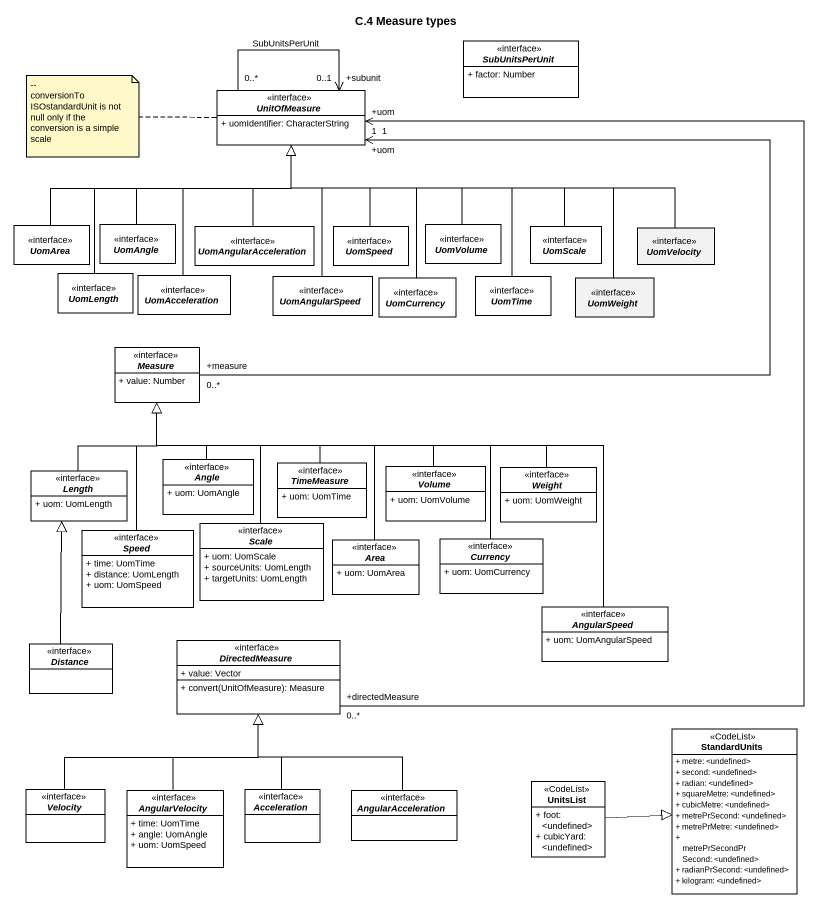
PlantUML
@startuml
title C.4 Measure types
hide circle
hide empty members
skinparam classAttributeIconSize 0
interface SubUnitsPerUnit #FFFFFF {
  + factor: Number
}
interface UnitOfMeasure #FFFFFF {
  + uomIdentifier: CharacterString
}
interface UomArea #FFFFFF
interface UomAngle #FFFFFF
interface UomAngularAcceleration #FFFFFF
interface UomSpeed #FFFFFF
interface UomVolume #FFFFFF
interface UomScale #FFFFFF
interface UomVelocity
interface UomLength #FFFFFF
interface UomAcceleration #FFFFFF
interface UomAngularSpeed #FFFFFF
interface UomCurrency #FFFFFF
interface UomTime #FFFFFF
interface UomWeight
interface Measure #FFFFFF {
  + value: Number
}
interface Angle #FFFFFF {
  + uom: UomAngle
}
interface Length #FFFFFF {
  + uom: UomLength
}
interface TimeMeasure #FFFFFF {
  + uom: UomTime
}
interface Volume #FFFFFF {
  + uom: UomVolume
}
interface Weight #FFFFFF {
  + uom: UomWeight
}
interface Speed #FFFFFF {
  + time: UomTime
  + distance: UomLength
  + uom: UomSpeed
}
interface "Scale" as Scale_ #FFFFFF {
  + uom: UomScale
  + sourceUnits: UomLength
  + targetUnits: UomLength
}
interface Area #FFFFFF {
  + uom: UomArea
}
interface Currency #FFFFFF {
  + uom: UomCurrency
}
interface AngularSpeed #FFFFFF {
  + uom: UomAngularSpeed
}
interface Distance #FFFFFF
interface DirectedMeasure #FFFFFF {
  + value: Vector
  + convert(UnitOfMeasure): Measure
}
class StandardUnits <<CodeList>> #FFFFFF {
  + metre: <undefined>
  + second: <undefined>
  + radian: <undefined>
  + squareMetre: <undefined>
  + cubicMetre: <undefined>
  + metrePrSecond: <undefined>
  + metrePrMetre: <undefined>
  + metrePrSecondPrSecond: <undefined>
  + radianPrSecond: <undefined>
  + kilogram: <undefined>
}
interface Velocity #FFFFFF
interface AngularVelocity #FFFFFF {
  + time: UomTime
  + angle: UomAngle
  + uom: UomSpeed
}
interface Acceleration #FFFFFF
interface AngularAcceleration #FFFFFF
class UnitsList <<CodeList>> #FFFFFF {
  + foot: <undefined>
  + cubicYard: <undefined>
}
UnitOfMeasure "+subunit\n0..1" <-- "0..*" UnitOfMeasure : SubUnitsPerUnit
UnitOfMeasure "+uom\n1" <-- "+measure\n0..*" Measure
UomArea -right-|> UnitOfMeasure
UomAngle -up-|> UnitOfMeasure
UomAngularAcceleration -up-|> UnitOfMeasure
UomSpeed -up-|> UnitOfMeasure
UomVolume -up-|> UnitOfMeasure
UomScale -left-|> UnitOfMeasure
UomVelocity -left-|> UnitOfMeasure
UomLength -up-|> UnitOfMeasure
UomAcceleration -up-|> UnitOfMeasure
UomAngularSpeed -up-|> UnitOfMeasure
UomCurrency -up-|> UnitOfMeasure
UomTime -up-|> UnitOfMeasure
UomWeight -left-|> UnitOfMeasure
Angle -up-|> Measure
Length -up-|> Measure
TimeMeasure -up-|> Measure
Volume -left-|> Measure
Weight -left-|> Measure
Speed -up-|> Measure
Scale_ -up-|> Measure
Area -up-|> Measure
Currency -left-|> Measure
AngularSpeed -left-|> Measure
Distance -up-|> Length
DirectedMeasure "+directedMeasure\n0..*" -up-> "+uom\n1" UnitOfMeasure
Velocity -up-|> DirectedMeasure
AngularVelocity -up-|> DirectedMeasure
Acceleration -up-|> DirectedMeasure
AngularAcceleration -up-|> DirectedMeasure
UnitsList -right-|> StandardUnits
note left of UnitOfMeasure : -- conversionToISOstandardUnit is not null only if the conversion is a simple scale
@enduml
